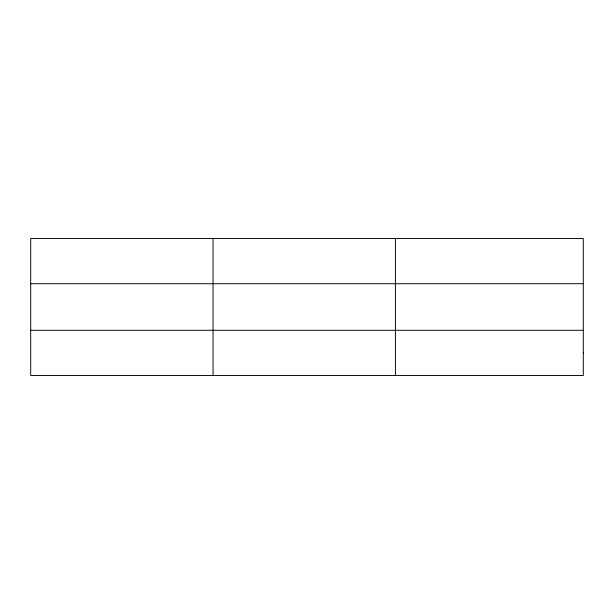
<?xml version="1.0" encoding="UTF-8"?>
<svg xmlns="http://www.w3.org/2000/svg" width="614" height="614" viewBox="0 0 614 614"><rect width="100%" height="100%" fill="white"/><g stroke="black" fill="none" stroke-linecap="round" stroke-linejoin="round"><path stroke-width="0.92" d="M213.058 375.492L213.058 238.508M395.416 375.492L395.416 238.508M30.7 283.714L583.3 283.714M30.7 330.286L583.3 330.286M583.3 352.889L583.3 375.492L30.7 375.492L30.7 238.508L583.3 238.508L583.3 352.889"/></g></svg>
